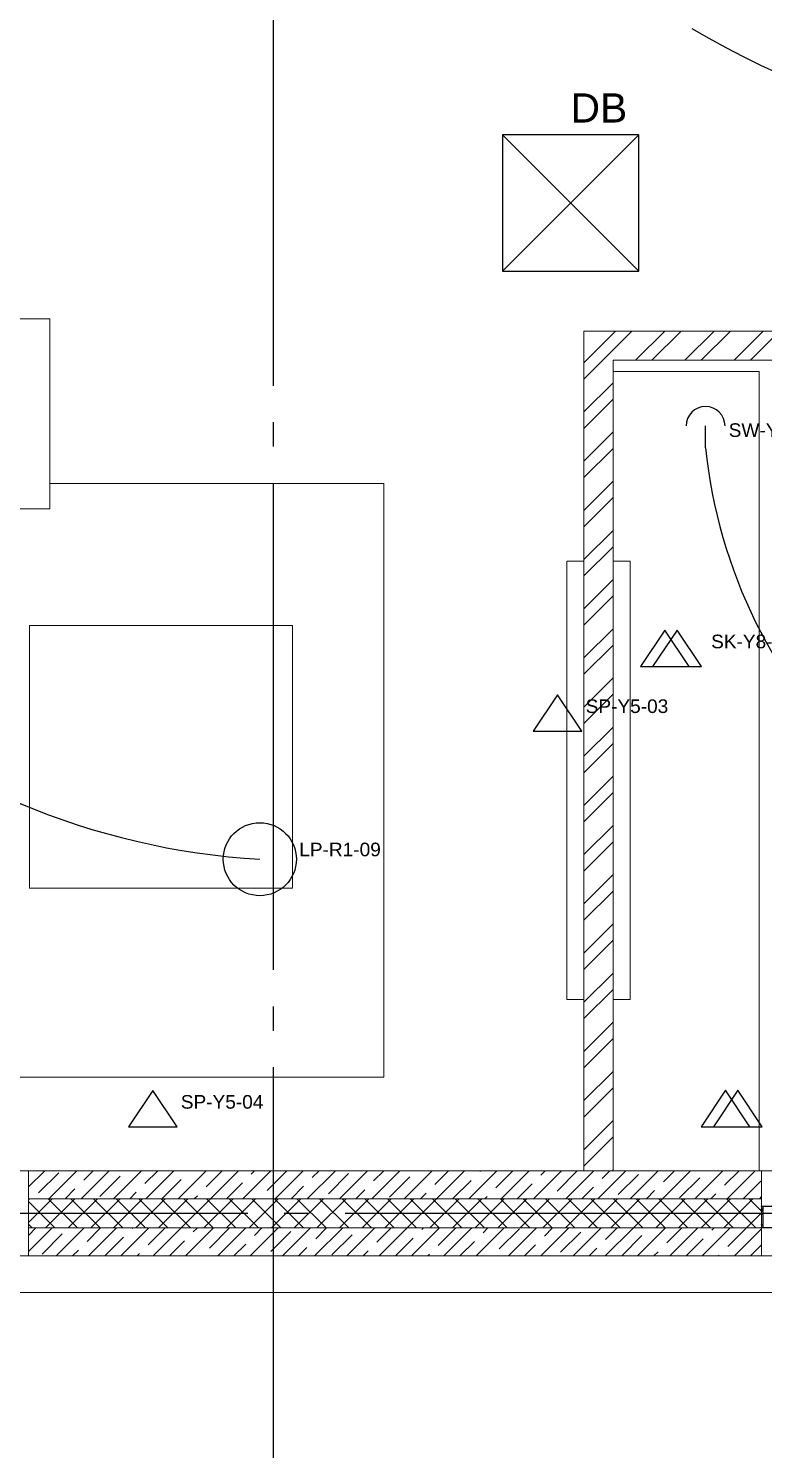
# Model space of a CAD drawing. Header units: inches. Extents: x -21163 to 11874, y -14995 to 6550.
# Drawn here: x -10256 to -7238, y -8634 to -2796 of the extents above; entities that cross this region are included whole.
import ezdxf

# ---------------------------------------------------------------- set-up
doc = ezdxf.new("R2010")
doc.units = ezdxf.units.IN
doc.header["$MEASUREMENT"] = 0
doc.linetypes.add('CONTI', pattern=[0])
doc.linetypes.add('GOST2.303 5', pattern=[24, 20, -1.5, 1, -1.5])
doc.layers.get('0').update_dxf_attribs({"color": 8})
for name, color, linetype in [('axis_dim', 8, 'CONTI'), ('DB_LOCATION', 1, 'Continuous'), ('LIGHTING', 4, 'Continuous'), ('PVC', 8, 'Continuous'), ('SOCKETS', 1, 'Continuous'), ('SWITCHES', 4, 'Continuous'), ('TAGS', 7, 'Continuous'), ('WIRING', 4, 'Continuous')]:
    doc.layers.add(name, color=color, linetype=linetype)
for name, color, linetype, lineweight in [('doors_windows', 8, 'Continuous', 5), ('furniture', 8, 'Continuous', 0), ('stair1', 8, 'Continuous', 15), ('Wall2', 8, 'Continuous', 5)]:
    doc.layers.add(name, color=color, linetype=linetype, lineweight=lineweight)
doc.styles.get("Standard").update_dxf_attribs({"font": 'arial.ttf'})

# ---------------------------------------------------------------- blocks, each defined once
blk = doc.blocks.new('fgxhfghgf')
at = {"layer": 'furniture'}
blk.add_lwpolyline([(51303.7, 74339.9), (53103.7, 74339.9), (53103.7, 74409.9), (51303.7, 74409.9), (51303.7, 74339.9)], dxfattribs=at)
blk = doc.blocks.new('*U19')
at = {"layer": 'PVC'}
blk.add_lwpolyline([(1527.8, 0), (1599.4, 0, -0.414214), (1599.9, -0.5), (1599.9, -2.4), (1599.9, -2.7), (1598.4, -4.2), (1597.9, -4.2, -0.414214), (1597.4, -3.7), (1597.4, -3.3, -0.198912), (1597.5, -3.2), (1598.2, -2.5, 0.700208), (1597.9, -2), (1593.7, -2.4, 0.388879), (1593.2, -2.9), (1593.2, -11.5, 0.388879), (1593.7, -12), (1597.6, -12.3, 0.700208), (1597.9, -11.8), (1597.5, -11.4, -0.198912), (1597.4, -11.3), (1597.4, -10.9, -0.414214), (1597.9, -10.4), (1598.4, -10.4), (1599.9, -11.9), (1599.9, -14.4), (1598.4, -15.9), (1597.9, -15.9, -0.414214), (1597.4, -15.4), (1597.4, -15, -0.198912), (1597.5, -14.9), (1597.9, -14.5, 0.700208), (1597.6, -14), (1593.7, -14.3, 0.388879), (1593.2, -14.8), (1593.2, -55.2, 0.388879), (1593.7, -55.7), (1597.6, -56, 0.700208), (1597.9, -55.5), (1597.5, -55.1, -0.198912), (1597.4, -55), (1597.4, -54.6, -0.414214), (1597.9, -54.1), (1598.4, -54.1), (1599.9, -55.6), (1599.9, -58.1), (1598.4, -59.6), (1597.9, -59.6, -0.414214), (1597.4, -59.1), (1597.4, -58.7, -0.198912), (1597.5, -58.6), (1597.9, -58.2, 0.700208), (1597.6, -57.7), (1593.7, -58, 0.388879), (1593.2, -58.5), (1593.2, -67.1, 0.388879), (1593.7, -67.6), (1597.9, -68, 0.700208), (1598.2, -67.5), (1597.5, -66.8, -0.198912), (1597.4, -66.7), (1597.4, -66.3, -0.414214), (1597.9, -65.8), (1598.4, -65.8), (1599.9, -67.3), (1599.9, -67.6), (1599.9, -69.5, -0.414214), (1599.4, -70), (1593.7, -70, 0.414214), (1593.2, -70.5), (1593.2, -74.9, 0.414214), (1593.7, -75.4), (1599.4, -75.4, -0.414214), (1599.9, -75.9), (1599.9, -78.1), (1598.4, -79.6), (1597.9, -79.6, -0.414214), (1597.4, -79.1), (1597.4, -78.7, -0.198912), (1597.5, -78.6), (1598.2, -77.9, 0.700208), (1597.9, -77.4), (1593.7, -77.8, 0.388879), (1593.2, -78.3), (1593.2, -87.1, 0.388879), (1593.7, -87.6), (1597.9, -88, 0.700208), (1598.2, -87.5), (1597.5, -86.8, -0.198912), (1597.4, -86.7), (1597.4, -86.3, -0.414214), (1597.9, -85.8), (1598.4, -85.8), (1599.9, -87.3), (1599.9, -87.6), (1599.9, -89.5, -0.414214), (1599.4, -90), (1554.7, -90)], format="xyb", dxfattribs=at)

msp = doc.modelspace()

# ---------------------------------------------------------------- linework, layer by layer
at = {"layer": 'axis_dim', "linetype": 'GOST2.303 5', "lineweight": 25, "ltscale": 100}
for points in [[(-9250.6, -2264), (-9250.6, -7664)], [(244.6, -7664), (-18161.6, -7664)], [(-9250.6, -7664), (-9250.6, -10307.9)]]:
    msp.add_lwpolyline(points, dxfattribs=at)
at = {"layer": 'DB_LOCATION'}
for p, q in [((-8310, -3793), (-7750, -3233)), ((-7750, -3793), (-8310, -3233))]:
    msp.add_line(p, q, dxfattribs=at)
msp.add_lwpolyline([(-8310, -3793), (-7750, -3793), (-7750, -3233), (-8310, -3233)], close=True, dxfattribs=at)
at = {"layer": 'doors_windows', "lineweight": 20, "ltscale": 50}
for points in [[(-12255.6, -7489), (-10255.5, -7489), (-10255.5, -7839), (-12255.6, -7839)], [(-7245.5, -7489), (-5645.5, -7489), (-5645.5, -7839), (-7245.5, -7839)]]:
    msp.add_lwpolyline(points, close=True, dxfattribs=at)
at = {"layer": 'furniture'}
for points in [[(-11667.6, -4769.7), (-11667.6, -3989.7), (-10167.6, -3989.7), (-10167.6, -4769.7)], [(-7855.6, -4205.5), (-7255.6, -4205.5), (-7255.6, -7489), (-7855.6, -7489)], [(-9171.5, -5248.6), (-10251.5, -5248.6), (-10251.5, -6328.6), (-9171.5, -6328.6)]]:
    msp.add_lwpolyline(points, close=True, dxfattribs=at)
msp.add_lwpolyline([(-11280, -6891.7), (-11280, -7105), (-8796.5, -7105), (-8796.5, -4665.2), (-10167.6, -4665.2)], dxfattribs=at)
at = {"layer": 'LIGHTING'}
msp.add_circle((-9305.7, -6209.2), 150, dxfattribs=at)
at = {"layer": 'SOCKETS'}
for p, q in [((-7742.9, -5417.8), (-7542.9, -5417.8)), ((-7692.9, -5417.8), (-7492.9, -5417.8)), ((-8183, -5683.6), (-7983, -5683.6)), ((-9845.1, -7309), (-9645.1, -7309)), ((-7493.8, -7308), (-7293.8, -7308)), ((-7443.8, -7308), (-7243.8, -7308))]:
    msp.add_line(p, q, dxfattribs=at)
for points in [[(-7742.9, -5417.8), (-7542.9, -5417.8), (-7642.9, -5267.8)], [(-7692.9, -5417.8), (-7492.9, -5417.8), (-7592.9, -5267.8)], [(-8183, -5683.6), (-7983, -5683.6), (-8083, -5533.6)], [(-9845.1, -7309), (-9645.1, -7309), (-9745.1, -7159)], [(-7493.8, -7308), (-7293.8, -7308), (-7393.8, -7158)], [(-7443.8, -7308), (-7243.8, -7308), (-7343.8, -7158)]]:
    msp.add_lwpolyline(points, close=True, dxfattribs=at)
at = {"layer": 'stair1', "ltscale": 75}
msp.add_lwpolyline([(-13825.6, -7839), (-13825.6, -7989), (2924.9, -7989), (2924.9, -7839)], dxfattribs=at)
at = {"layer": 'SWITCHES'}
msp.add_line((-7475.8, -4519.5), (-7475.8, -4429.5), dxfattribs=at)
msp.add_arc((-7475.8, -4429.5), 80, 0, 180, dxfattribs=at)
at = {"layer": 'Wall2', "ltscale": 100}
for points in [[(-7975.6, -7489), (-7975.6, -4039.5)], [(-7975.6, -4039.5), (-7059.6, -4039.5)], [(-7910.4, -4104.7), (-7845.1, -4039.5)], [(-7876.7, -4138.4), (-7777.8, -4039.5)], [(-7763.1, -4159.5), (-7643.1, -4039.5)], [(-7695.7, -4159.5), (-7575.7, -4039.5)], [(-7561, -4159.5), (-7441, -4039.5)], [(-7493.6, -4159.5), (-7373.6, -4039.5)], [(-7358.9, -4159.5), (-7238.9, -4039.5)], [(-7291.6, -4159.5), (-7171.6, -4039.5)], [(-7975.6, -4170), (-7910.4, -4104.7)], [(-7975.6, -4237.3), (-7876.7, -4138.4)], [(-7855.6, -4159.5), (-7855.6, -7489)], [(-7059.6, -4159.5), (-7855.6, -4159.5)], [(-7975.6, -4372), (-7855.6, -4252)], [(-7975.6, -4439.4), (-7855.6, -4319.4)], [(-7975.6, -4574.1), (-7855.6, -4454.1)], [(-7975.6, -4641.4), (-7855.6, -4521.4)], [(-7975.6, -4776.1), (-7855.6, -4656.1)], [(-7975.6, -4843.5), (-7855.6, -4723.5)], [(-7975.6, -4978.2), (-7855.6, -4858.2)], [(-7975.6, -5045.5), (-7855.6, -4925.5)], [(-7975.6, -5180.2), (-7855.6, -5060.2)], [(-7975.6, -5247.6), (-7855.6, -5127.6)], [(-7975.6, -5382.3), (-7855.6, -5262.3)], [(-7975.6, -5449.6), (-7855.6, -5329.6)], [(-7975.6, -5584.4), (-7855.6, -5464.4)], [(-7975.6, -5651.7), (-7855.6, -5531.7)], [(-7975.6, -5786.4), (-7855.6, -5666.4)], [(-7975.6, -5853.8), (-7855.6, -5733.8)], [(-7975.6, -5988.5), (-7855.6, -5868.5)], [(-7975.6, -6055.8), (-7855.6, -5935.8)], [(-7975.6, -6190.5), (-7855.6, -6070.5)], [(-7975.6, -6257.9), (-7855.6, -6137.9)], [(-7975.6, -6392.6), (-7855.6, -6272.6)], [(-7975.6, -6459.9), (-7855.6, -6339.9)], [(-7975.6, -6594.6), (-7855.6, -6474.6)], [(-7975.6, -6662), (-7855.6, -6542)], [(-7975.6, -6796.7), (-7855.6, -6676.7)], [(-7975.6, -6864), (-7855.6, -6744)], [(-7975.6, -6998.7), (-7855.6, -6878.7)], [(-7975.6, -7066.1), (-7855.6, -6946.1)], [(-7975.6, -7200.8), (-7855.6, -7080.8)], [(-7975.6, -7268.2), (-7855.6, -7148.2)], [(-7975.6, -7402.9), (-7855.6, -7282.9)], [(-7975.6, -7470.2), (-7855.6, -7350.2)], [(-10255.5, -7555.7), (-10188.9, -7489)], [(-10255.5, -7489.4), (-10255.2, -7489)], [(-7245.5, -7489), (-10255.5, -7489)], [(-10255.5, -7489), (-10255.5, -7604)], [(-10213.7, -7580.2), (-10130.9, -7497.3)], [(-10171.3, -7604), (-10056.3, -7489)], [(-10038.7, -7604), (-9923.7, -7489)], [(-10028.8, -7527.8), (-9990, -7489)], [(-9962.5, -7594.1), (-9879.6, -7511.2)], [(-9906.1, -7604), (-9791.1, -7489)], [(-9777.6, -7541.7), (-9724.8, -7489)], [(-9773.6, -7604), (-9658.6, -7489)], [(-9707.3, -7604), (-9628.4, -7525.1)], [(-9641, -7604), (-9526, -7489)], [(-9592.6, -7489.3), (-9592.3, -7489)], [(-9526.3, -7555.6), (-9459.7, -7489)], [(-9508.4, -7604), (-9393.4, -7489)], [(-9375.8, -7604), (-9260.8, -7489)], [(-9341.4, -7503.3), (-9327.1, -7489)], [(-9275.1, -7569.5), (-9194.5, -7489)], [(-9243.2, -7604), (-9128.2, -7489)], [(-9110.6, -7604), (-8995.6, -7489)], [(-9090.1, -7517.2), (-9061.9, -7489)], [(-9023.8, -7583.5), (-8941, -7500.6)], [(-8978.1, -7604), (-8863.1, -7489)], [(-8845.5, -7604), (-8730.5, -7489)], [(-8838.9, -7531.1), (-8796.8, -7489)], [(-8772.6, -7597.4), (-8689.7, -7514.5)], [(-8712.9, -7604), (-8597.9, -7489)], [(-8587.6, -7545), (-8531.6, -7489)], [(-8580.3, -7604), (-8465.3, -7489)], [(-8514, -7604), (-8438.5, -7528.4)], [(-8447.7, -7604), (-8332.7, -7489)], [(-8402.7, -7492.6), (-8399, -7489)], [(-8336.4, -7558.9), (-8266.4, -7489)], [(-8315.1, -7604), (-8200.1, -7489)], [(-8182.6, -7604), (-8067.6, -7489)], [(-8151.4, -7506.6), (-8133.9, -7489)], [(-8085.1, -7572.9), (-8002.3, -7490)], [(-8050, -7604), (-7935, -7489)], [(-7855.6, -7489), (-7975.6, -7489)], [(-7917.4, -7604), (-7802.4, -7489)], [(-7900.2, -7520.5), (-7868.7, -7489)], [(-7859.7, -7489), (-7855.6, -7484.9)], [(-7833.9, -7586.8), (-7751, -7503.9)], [(-7784.8, -7604), (-7669.8, -7489)], [(-7652.2, -7604), (-7537.2, -7489)], [(-7648.9, -7534.4), (-7603.5, -7489)], [(-7582.6, -7600.7), (-7499.8, -7517.8)], [(-7519.7, -7604), (-7404.7, -7489)], [(-7397.7, -7548.3), (-7338.4, -7489)], [(-7387.1, -7604), (-7272.1, -7489)], [(-7245.5, -7604), (-7245.5, -7489)], [(-10105, -7604), (-10064.6, -7563.6)], [(-9839.8, -7604), (-9813.3, -7577.5)], [(-9442.1, -7604), (-9377.2, -7539.1)], [(-9176.9, -7604), (-9125.9, -7553)], [(-8911.8, -7604), (-8874.7, -7566.9)], [(-8646.6, -7604), (-8623.4, -7580.8)], [(-8248.9, -7604), (-8187.2, -7542.4)], [(-7983.7, -7604), (-7936, -7556.3)], [(-7718.5, -7604), (-7684.7, -7570.2)], [(-7453.4, -7604), (-7433.5, -7584.1)], [(-7320.8, -7604), (-7248.5, -7531.8)], [(-10255.5, -7608.7), (-10250.9, -7604)], [(-10255.5, -7701.5), (-10158, -7604)], [(-7245.5, -7604), (-10255.5, -7604)], [(-10255.5, -7604), (-10255.5, -7724)], [(-10255.5, -7604), (-7245.5, -7604)], [(-10146.8, -7724), (-10255.5, -7615.3)], [(-10185.2, -7724), (-10065.2, -7604)], [(-10054, -7724), (-10174, -7604)], [(-10092.4, -7724), (-9972.4, -7604)], [(-9961.2, -7724), (-10081.2, -7604)], [(-9999.6, -7724), (-9879.6, -7604)], [(-9868.4, -7724), (-9988.4, -7604)], [(-9906.8, -7724), (-9786.8, -7604)], [(-9775.6, -7724), (-9895.6, -7604)], [(-9814, -7724), (-9694, -7604)], [(-9682.8, -7724), (-9802.8, -7604)], [(-9721.2, -7724), (-9601.2, -7604)], [(-9590, -7724), (-9710, -7604)], [(-9628.4, -7724), (-9508.4, -7604)], [(-9497.1, -7724), (-9617.1, -7604)], [(-9574.7, -7604), (-9562.1, -7591.4)], [(-9535.6, -7724), (-9415.6, -7604)], [(-9404.3, -7724), (-9524.3, -7604)], [(-9442.8, -7724), (-9322.8, -7604)], [(-9311.5, -7724), (-9431.5, -7604)], [(-9350, -7724), (-9230, -7604)], [(-9218.7, -7724), (-9338.7, -7604)], [(-9257.2, -7724), (-9137.2, -7604)], [(-9125.9, -7724), (-9245.9, -7604)], [(-9164.4, -7724), (-9044.4, -7604)], [(-9033.1, -7724), (-9153.1, -7604)], [(-9071.5, -7724), (-8951.5, -7604)], [(-8940.3, -7724), (-9060.3, -7604)], [(-8978.7, -7724), (-8858.7, -7604)], [(-8847.5, -7724), (-8967.5, -7604)], [(-8885.9, -7724), (-8765.9, -7604)], [(-8754.7, -7724), (-8874.7, -7604)], [(-8793.1, -7724), (-8673.1, -7604)], [(-8661.9, -7724), (-8781.9, -7604)], [(-8700.3, -7724), (-8580.3, -7604)], [(-8569.1, -7724), (-8689.1, -7604)], [(-8607.5, -7724), (-8487.5, -7604)], [(-8476.3, -7724), (-8596.3, -7604)], [(-8514.7, -7724), (-8394.7, -7604)], [(-8383.5, -7724), (-8503.5, -7604)], [(-8421.9, -7724), (-8301.9, -7604)], [(-8290.6, -7724), (-8410.6, -7604)], [(-8381.4, -7604), (-8372.2, -7594.7)], [(-8329.1, -7724), (-8209.1, -7604)], [(-8197.8, -7724), (-8317.8, -7604)], [(-8236.3, -7724), (-8116.3, -7604)], [(-8105, -7724), (-8225, -7604)], [(-8143.5, -7724), (-8023.5, -7604)], [(-8012.2, -7724), (-8132.2, -7604)], [(-8050.7, -7724), (-7930.7, -7604)], [(-7919.4, -7724), (-8039.4, -7604)], [(-7957.9, -7724), (-7837.9, -7604)], [(-7826.6, -7724), (-7946.6, -7604)], [(-7865, -7724), (-7745, -7604)], [(-7733.8, -7724), (-7853.8, -7604)], [(-7772.2, -7724), (-7652.2, -7604)], [(-7641, -7724), (-7761, -7604)], [(-7679.4, -7724), (-7559.4, -7604)], [(-7548.2, -7724), (-7668.2, -7604)], [(-7586.6, -7724), (-7466.6, -7604)], [(-7455.4, -7724), (-7575.4, -7604)], [(-7493.8, -7724), (-7373.8, -7604)], [(-7362.6, -7724), (-7482.6, -7604)], [(-7401, -7724), (-7281, -7604)], [(-7269.8, -7724), (-7389.8, -7604)], [(-7245.5, -7655.4), (-7297, -7604)], [(-7254.5, -7604), (-7245.5, -7595.1)], [(-7245.5, -7724), (-7245.5, -7604)], [(-7308.2, -7724), (-7245.5, -7661.3)], [(-10239.6, -7724), (-10255.5, -7708.1)], [(-10255.5, -7820.8), (-10158.7, -7724)], [(-10255.5, -7754.5), (-10225, -7724)], [(-7245.5, -7724), (-10255.5, -7724)], [(-10255.5, -7724), (-10255.5, -7839)], [(-10255.5, -7724), (-7245.5, -7724)], [(-10199.8, -7831.4), (-10117, -7748.5)], [(-10141.1, -7839), (-10026.1, -7724)], [(-10014.9, -7779), (-9959.8, -7724)], [(-10008.6, -7839), (-9893.6, -7724)], [(-9942.3, -7839), (-9865.7, -7762.5)], [(-9876, -7839), (-9761, -7724)], [(-9829.9, -7726.7), (-9827.3, -7724)], [(-9763.6, -7792.9), (-9694.7, -7724)], [(-9743.4, -7839), (-9628.4, -7724)], [(-9610.8, -7839), (-9495.8, -7724)], [(-9578.7, -7740.6), (-9562.1, -7724)], [(-9512.4, -7806.9), (-9429.5, -7724)], [(-9478.2, -7839), (-9363.2, -7724)], [(-9345.6, -7839), (-9230.6, -7724)], [(-9327.4, -7754.5), (-9296.9, -7724)], [(-9261.1, -7820.8), (-9178.3, -7737.9)], [(-9213.1, -7839), (-9098.1, -7724)], [(-9080.5, -7839), (-8965.5, -7724)], [(-9076.2, -7768.4), (-9031.8, -7724)], [(-9009.9, -7834.7), (-8927, -7751.8)], [(-8947.9, -7839), (-8832.9, -7724)], [(-8824.9, -7782.3), (-8766.6, -7724)], [(-8815.3, -7839), (-8700.3, -7724)], [(-8682.7, -7839), (-8567.7, -7724)], [(-8640, -7730), (-8634, -7724)], [(-8573.7, -7796.3), (-8501.4, -7724)], [(-8550.1, -7839), (-8435.1, -7724)], [(-8417.6, -7839), (-8302.6, -7724)], [(-8388.7, -7743.9), (-8368.9, -7724)], [(-8322.5, -7810.2), (-8239.6, -7727.3)], [(-8285, -7839), (-8170, -7724)], [(-8152.4, -7839), (-8037.4, -7724)], [(-8137.5, -7757.8), (-8103.7, -7724)], [(-8071.2, -7824.1), (-7988.4, -7741.2)], [(-8019.8, -7839), (-7904.8, -7724)], [(-7887.2, -7839), (-7772.2, -7724)], [(-7886.3, -7771.7), (-7838.5, -7724)], [(-7820, -7838), (-7737.1, -7755.2)], [(-7754.7, -7839), (-7639.7, -7724)], [(-7635, -7785.7), (-7573.4, -7724)], [(-7622.1, -7839), (-7507.1, -7724)], [(-7489.5, -7839), (-7374.5, -7724)], [(-7450.1, -7733.3), (-7440.8, -7724)], [(-7383.8, -7799.6), (-7308.2, -7724)], [(-7356.9, -7839), (-7245.5, -7727.6)], [(-7245.5, -7839), (-7245.5, -7724)], [(-10074.8, -7839), (-10050.7, -7814.8)], [(-9677.1, -7839), (-9614.5, -7776.4)], [(-9411.9, -7839), (-9363.2, -7790.3)], [(-9146.8, -7839), (-9112, -7804.2)], [(-8881.6, -7839), (-8860.7, -7818.1)], [(-8749, -7839), (-8675.8, -7765.8)], [(-8483.9, -7839), (-8424.5, -7779.7)], [(-8218.7, -7839), (-8173.3, -7793.6)], [(-7953.5, -7839), (-7922.1, -7807.5)], [(-7688.4, -7839), (-7670.8, -7821.5)], [(-7555.8, -7839), (-7485.9, -7769.1)], [(-7290.6, -7839), (-7245.5, -7793.9)], [(-10255.5, -7839), (-7245.5, -7839)], [(-9809.7, -7839), (-9799.4, -7828.7)], [(-8616.4, -7839), (-8609.5, -7832.1)], [(-7423.2, -7839), (-7419.6, -7835.4)]]:
    msp.add_lwpolyline(points, dxfattribs=at)
at = {"layer": 'WIRING'}
for points in [[(-7532.1, -2796.4, 0.18), (-5082.2, -3237.8)], [(-12065, -3731.5, 0.35), (-9305.7, -6209.2)], [(-7475.8, -4519.5, 0.18), (-6827.9, -5833.8)]]:
    msp.add_lwpolyline(points, format="xyb", dxfattribs=at)

# ---------------------------------------------------------------- block references
at = {"ltscale": 100, "rotation": 180}
msp.add_blockref('*U19', (-5645.5, -7724), dxfattribs=at)
at = {"layer": 'furniture', "color": 8, "rotation": 270}
msp.add_blockref('fgxhfghgf', (-82385.5, 46318.6), dxfattribs=at)
at = {"layer": 'furniture', "color": 8, "xscale": -1, "rotation": 90}
msp.add_blockref('fgxhfghgf', (66554.3, 46318.6), dxfattribs=at)

# ---------------------------------------------------------------- texts
at = {"layer": 'TAGS'}
for s, height, p in [('DB', 120, (-8030, -3183)), ('SW-Y2-01', 56, (-7380.8, -4474.5)), ('SK-Y8-02', 56, (-7452.9, -5342.8)), ('SP-Y5-03', 56, (-7968, -5608.6)), ('LP-R1-09', 56, (-9143.7, -6197.2)), ('SP-Y5-04', 56, (-9630.1, -7234))]:
    msp.add_text(s, height=height, dxfattribs=at).set_placement(p)

doc.saveas('drawing.dxf')
